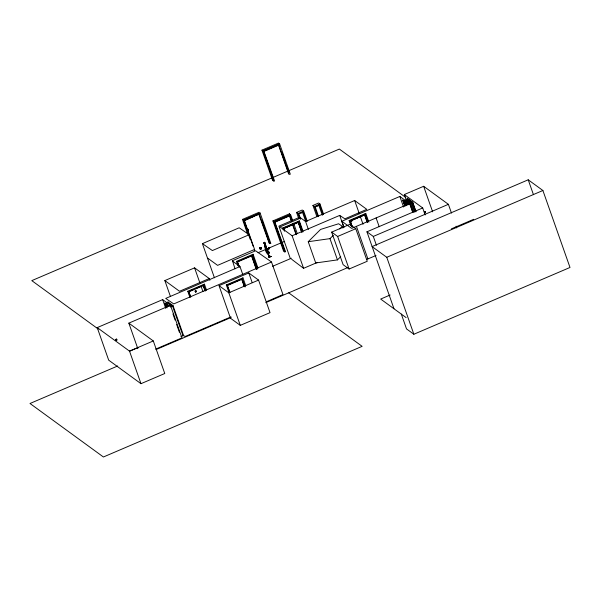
<?xml version="1.0" encoding="UTF-8"?>
<svg xmlns="http://www.w3.org/2000/svg" width="600" height="600" viewBox="0 0 600 600"><rect width="100%" height="100%" fill="white"/><g stroke="black" fill="none" stroke-linecap="round" stroke-linejoin="round"><path stroke-width="0.9" d="M264.757 244.455L264.608 243.157L264.697 244.553M265.62 249.292C268.627 257.85 264.225 248.685 265.77 247.935L265.868 248.678L266.7 248.498L267.322 250.642L267.765 250.515L267.322 250.89L267.862 252.938L269.423 256.44M265.56 249.375L264.81 245.798M270.428 256.755L271.005 256.485L270.428 256.755A3.022 2.94 -73.9 0 0 269.115 257.138L268.928 257.235M189.915 297.353L187.77 291.255L188.97 291.765L203.843 285.405L204.42 284.13L206.572 290.228M262.92 150.847L264.127 151.35L278.993 144.99L279.577 143.722L290.31 174.21L289.125 174.382L278.7 144.78L263.827 151.14L274.553 180.953L273.66 181.335L262.92 150.847L279.577 143.722M259.515 214.245L260.093 212.978L270.825 243.465L269.64 243.63L259.215 214.028L244.642 220.605L243.435 220.095L250.185 239.265M258.007 268.2L253.103 254.257L252.525 255.532L237.653 261.892L236.445 261.382L237.983 265.74M245.73 285.668L242.97 277.83L242.392 279.097L227.52 285.457L226.312 284.947L229.072 292.793M292.028 220.74L289.567 213.772L289.282 215.25L274.41 221.61L272.918 220.89L283.65 251.385L284.595 251.04M275.115 222.772L285.525 251.715L284.632 252.097L273.892 221.603L275.1 222.112L289.972 215.752L290.55 214.485L292.695 220.583M283.312 229.763L282.697 228.022L283.905 228.525L298.778 222.165L299.355 220.897L303.038 231.353M350.97 225.765L349.125 220.538L350.332 221.048L365.205 214.688L365.782 213.413L368.85 222.127M269.362 252.907L269.16 252.157L269.475 252.938M270.532 256.785A3.022 2.94 -73.9 0 0 269.228 257.168L268.785 257.168L269.1 256.725L267.413 252.405L269.535 256.47L270.142 256.388A1.185 1.147 -73.9 0 1 271.005 256.485M268.897 257.197L269.212 256.755L267.413 252.855M264.81 244.583L265.2 248.167M202.403 243.638L239.183 227.79L249.165 234.72L212.385 250.567L202.403 243.638L214.433 277.793M207.81 258.233L217.597 265.365L254.377 249.517M235.035 268.83L232.447 260.707L255.645 250.785L271.5 261.998L282.968 294.555L266.438 301.74M271.5 261.998L173.752 303.923L165.72 298.418L239.978 266.543L242.767 274.462M340.71 256.657L337.455 259.89L315.72 262.965L308.235 241.71L320.587 229.425L338.632 223.755L342.322 226.35L342.923 228.053M291.653 259.275L303.585 268.312L317.183 262.5M308.235 241.71L329.97 238.635L333.225 235.403M339.728 228.938L342.322 226.35M267.608 252.877L267.765 252.495M278.31 144.495L278.595 143.01L261.945 150.135L263.438 150.855L278.31 144.495L288.593 173.82M273.42 180.308L272.678 180.623L261.945 150.15L263.145 150.637M243.435 220.095L260.093 212.978M258 214.103L243.96 220.103L242.46 219.382L247.673 234.202M254.468 249.12L244.35 220.388L254.265 216.15M255.915 215.445L258.39 214.388M247.237 229.56L247.98 229.237L248.243 229.98L247.5 230.295M247.252 230.123L248.243 229.98M289.567 213.772L272.918 220.89L274.118 221.4M273.892 221.603L290.55 214.485M298.688 218.392L296.587 212.43L302.235 210.015L303.66 211.058L307.26 221.288M316.845 216.517L312.945 205.433L318.593 203.017L320.017 204.06L323.618 214.29M274.808 221.895L289.673 215.535L291.517 220.763M296.587 212.43L298.013 213.472L303.66 211.058M312.945 205.433L314.362 206.475L320.017 204.06M282.697 228.022L299.355 220.897M284.438 227.962L298.478 221.955L301.853 231.532M170.415 296.415L164.843 280.575L194.58 267.855L209.257 278.55L209.88 280.305M305.595 221.498L354.668 200.513L366.803 209.347L344.895 218.835L339.705 215.4L292.118 235.755L279.983 226.913L300.803 218.01L305.595 221.498L308.385 229.417M259.635 247.913L261.135 247.695L261.532 248.82L260.4 249.308L259.635 247.913L260.4 249.308M254.175 250.59L254.775 249.99M260.01 248.183L261.135 247.695M260.032 249.038L261.532 248.82M236.445 261.382L253.103 254.257M258.038 252.72L284.632 241.343M238.89 266.025L237.36 261.675L239.835 260.618M241.493 259.905L252.225 255.315L257.123 268.59M344.025 227.423L341.858 221.265L399.847 196.462L409.635 203.587L412.732 212.392M406.478 200.715L404.31 194.55L423.645 186.285L448.395 204.322L451.478 213.067M209.257 278.55L179.52 291.27L164.843 280.575M170.475 305.317L128.843 323.13L153.3 340.95L164.767 373.515L140.977 383.685L108.69 360.165L97.222 327.6L162.653 299.618L170.475 305.317L181.942 337.882L155.602 349.147M349.125 220.538L365.782 213.413M350.752 221.43L351.743 221.288L350.993 221.61L350.49 220.688L350.993 221.61M187.77 291.255L204.42 284.13M190.515 296.775L188.678 291.548L193.635 289.425M195.285 288.72L203.55 285.188L205.388 290.415M404.408 200.745L407.798 199.298L407.19 198.195L412.673 202.185L416.048 211.77M331.665 232.118L349.815 224.355L355.785 228.705L367.252 261.27L349.103 269.032L343.132 264.683L331.665 232.118L337.635 236.468L349.103 269.032M166.297 303.157L168.135 302.37L167.835 301.822L173.017 305.603L183.6 335.647M195.127 291.112L196.118 290.97L196.373 291.712L195.63 292.028L195.127 291.112L195.63 292.028M195.375 291.293L196.118 290.97M195.39 291.855L196.373 291.712M409.635 203.587L351.638 228.397L341.858 221.265M219.038 285.675L248.782 272.955L258.562 280.087L270.03 312.645L240.292 325.365L230.505 318.24L219.038 285.675L228.825 292.808L240.292 325.365M409.298 204.308L412.695 202.86L412.673 202.185M170.498 307.02L173.017 305.603M337.635 236.468L355.785 228.705M226.312 284.947L242.97 277.83M228.053 284.888L242.093 278.88L245.145 286.935M272.587 266.295L291.465 258.225M393.975 308.76L366.945 231.81L422.707 207.952L425.168 214.95M115.68 339.382L116.67 339.24L116.933 339.983L116.19 340.298L115.68 339.382L116.19 340.298M115.927 339.555L116.67 339.24M115.942 340.118L116.933 339.983M228.825 292.808L258.562 280.087M424.32 211.913L425.303 211.77L425.565 212.513L424.822 212.827L424.32 211.913L424.822 212.827M424.56 212.093L425.303 211.77M424.575 212.655L425.565 212.513M366.945 231.81L373.305 236.438L448.395 204.322M528.217 179.805L372.082 246.593L386.76 257.288L413.865 334.252L570 267.465L542.895 190.5L528.217 179.805L533.46 194.692M97.222 327.6L129.51 351.127L153.3 340.95M129.352 351.322L137.962 347.64M180.922 336.623L183.45 335.535L185.212 336.48L231.022 316.882M117.667 365.993L30 403.493L103.417 456.99L362.13 346.335L288.705 292.837M156.337 349.455L231.12 317.468M265.748 302.655L347.595 267.653M366.517 259.5L376.02 255.487M451.388 228.855L473.692 219.308M386.76 257.288L542.895 190.5M390.105 295.028L380.67 299.062L406.125 317.61M264.39 242.347L264.795 242.295L266.265 247.612A0.9 0.877 -73.9 0 0 266.603 248.108L266.603 248.108M263.73 242.82L263.925 243.173L263.73 242.82L264.548 242.542M263.82 243.142L264.72 243.188M265.365 245.73L265.155 244.95M264.795 242.295L265.718 245.827M265.853 245.978L264.81 246.233M265.207 248.025L265.77 247.935M265.312 248.197L265.695 248.025M267.322 250.642L267.765 250.515M268.013 251.685L267.562 251.812L268.118 251.715M265.62 245.858L266.265 247.612M264.968 246.127L265.942 246.022M268.62 247.41L268.733 247.44A2.843 2.76 -73.9 0 1 266.955 249.472L266.843 249.442A2.843 2.76 -73.9 0 0 268.62 247.41L269.73 247.77A4.29 4.178 -73.9 0 1 267.202 250.567M267.532 253.14L266.565 252.87M270.142 256.388L270.038 256.358A1.185 1.147 -73.9 0 1 270.892 256.455M268.11 251.85L269.265 252.188M268.222 252.697L269.317 253.02M243.66 219.892L242.46 219.397L259.11 212.265L258.532 213.532L269.25 243.345L269.85 242.752L262.178 220.972M404.31 194.55L422.707 207.952M405.72 197.43L339.345 149.07L31.793 280.627L98.167 328.987M407.595 198.93L412.688 202.635L415.785 211.425M407.505 199.425L412.395 202.987L415.463 211.695M406.905 199.673L411.803 203.243L414.862 211.95M406.013 200.055L410.91 203.625L413.97 212.325M405.12 200.438L410.018 204L412.778 211.837M404.88 206.197L402.735 200.1L408.21 204.09L408.232 204.765M407.827 204.127L403.635 201.075L405.165 205.425M408.225 204.54L403.132 200.835L404.993 206.108M365.205 214.688L367.365 221.438M350.332 221.048L352.185 226.928M298.778 222.165L297.945 221.565L301.62 232.013M283.905 228.525L284.528 230.925M413.865 334.252L406.522 328.905L401.31 314.1M247.98 229.237L247.995 229.8M237.36 261.675L239.49 267.112M232.245 260.91L239.978 266.543M203.79 285.368L205.68 290.625M188.678 291.548L190.815 296.985M167.685 302.565L172.583 306.127L183.007 335.73M167.002 304.47L168.405 305.49M166.41 307.515L164.858 303.09L169.305 306.33M407.798 199.298L407.197 198.21L407.812 199.95M402.735 200.1L403.335 201.202M164.858 303.09L165.608 303.45L167.137 307.808M456.097 226.185L456.713 227.933M423.645 186.285L432.63 211.808M425.062 211.597L425.325 212.333M405.735 202.178L406.965 205.665M404.535 201.69L405.765 205.178M399.847 196.462L403.567 207.022M376.11 217.928L379.207 226.733M373.305 236.438L376.418 245.28M367.875 221.295L365.4 214.26L349.935 220.875L351.788 226.155M367.56 221.58L365.108 214.612L350.235 220.972L352.072 226.2M364.725 214.425L367.515 222.345M364.522 214.185L367.275 222.022M364.627 214.913L367.08 221.88M354.668 200.513L359.317 213.712M360.248 216.353L363.038 224.272M356.438 226.343L367.905 258.907M351.743 221.288L351.233 220.373L351.495 221.108M349.957 221.415L351.487 225.772M339.705 215.4L343.733 226.837M322.987 214.462L319.673 205.042L315.218 206.94L318.532 216.36M318.735 204.99L322.35 215.265M329.97 238.635L337.455 259.89M317.19 205.267L317.445 205.995M314.362 206.475L317.97 216.705M306.63 221.452L303.315 212.04L298.86 213.938L300.668 219.075M281.97 152.595L285.345 162.172M286.267 164.79L289.028 172.627M302.377 211.987L305.692 221.4M300.832 212.265L301.087 212.993M300.345 218.985L299.73 217.222L278.91 226.125L290.377 258.69M298.013 213.472L299.513 217.733M302.798 232.14L299.062 221.535L283.305 228.278L283.928 230.04M302.002 231.638L298.627 222.06L283.755 228.42L284.678 231.03M298.087 221.67L301.77 232.118M293.618 223.192L297.3 233.647M292.74 224.243L296.423 234.69M289.59 216.12L291.428 221.347M292.35 223.958L296.032 234.405M263.438 150.855L273.555 179.587M292.118 235.755L303.585 268.312M274.718 222.487L277.17 229.447M277.785 231.188L284.835 251.212M260.767 247.425L261.165 248.55M244.26 220.98L253.155 246.225M252.667 255.21L257.303 268.373M252.45 255.472L257.048 268.538M252.225 255.315L257.138 269.243M251.655 255.548L256.56 269.475M251.362 255.33L256.267 269.257M248.782 272.955L252.188 282.638M242.093 278.88L244.853 286.718M241.702 278.595L244.462 286.433M241.41 278.385L244.17 286.222M229.972 292.425L227.228 285.24L229.68 292.207M203.16 284.903L205.305 291M203.167 285.562L205.013 290.782M194.58 267.855L199.853 282.817M201.09 286.335L202.95 291.615M195.87 290.798L196.132 291.532M188.595 292.132L190.125 296.49M172.95 313.98L175.095 320.077M176.632 324.428L179.392 332.265M162.653 299.618L165.75 308.415M128.843 323.13L137.828 348.653M129.51 351.127L140.977 383.685M116.422 339.06L116.685 339.803"/></g></svg>
